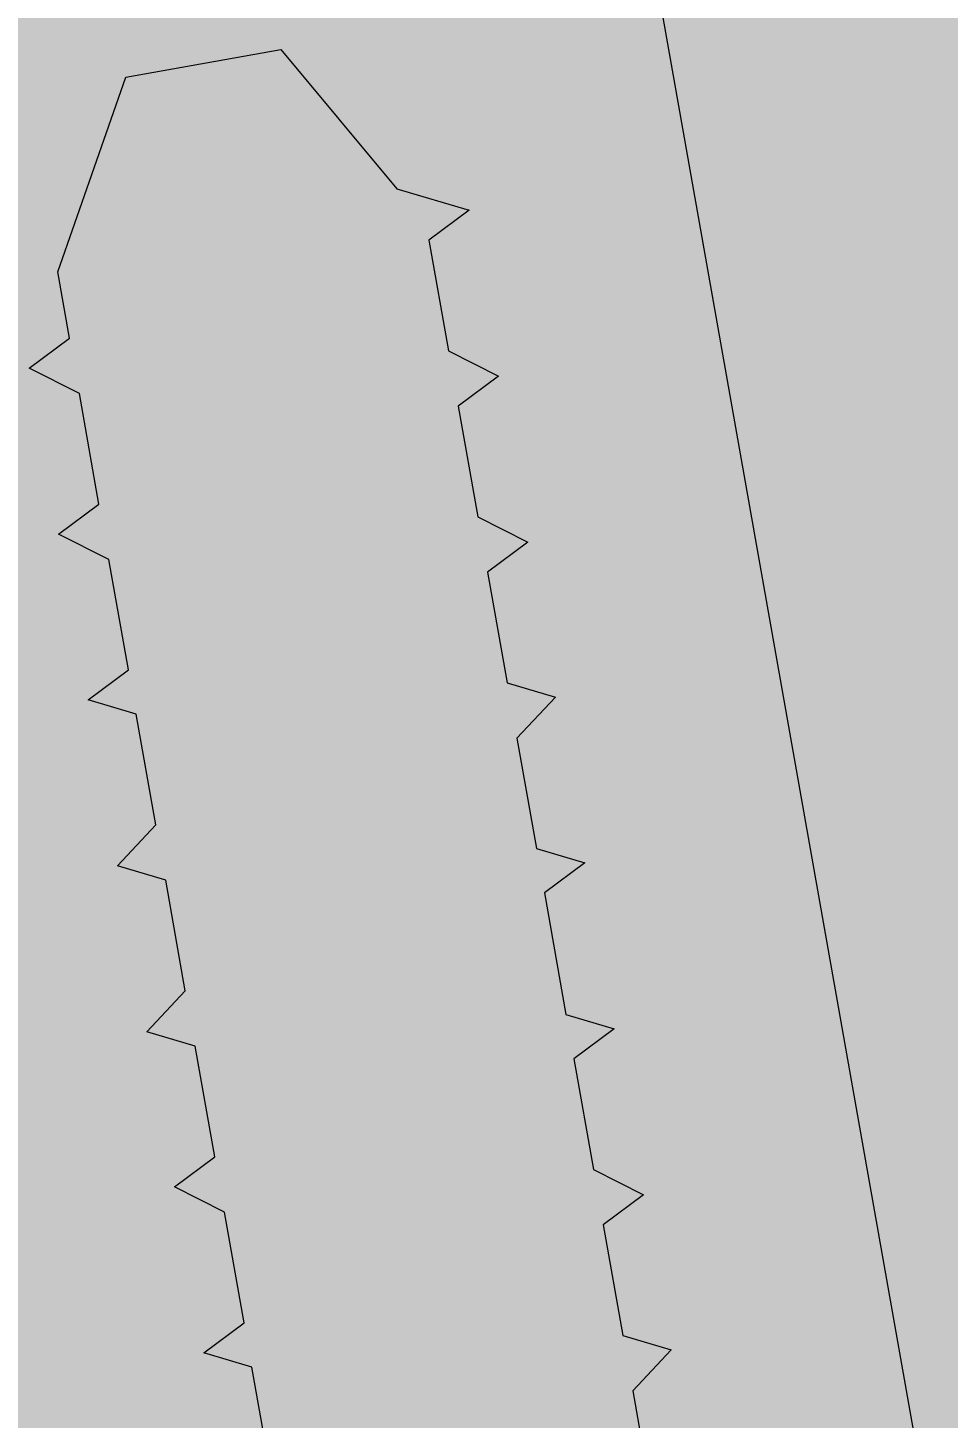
# Model space of a CAD drawing. Header units: millimetres. Extents: x 0 to 9483559, y -180456 to 305735.
# Drawn here: x 457275.34 to 457285.33, y 27034.32 to 27049.41 of the extents above; entities that cross this region are included whole.
import ezdxf
from ezdxf.enums import TextEntityAlignment as Align

# ---------------------------------------------------------------- set-up
doc = ezdxf.new("R2018")
doc.units = ezdxf.units.MM
for name, color, linetype, lineweight in [('АР_Маркер экспликации', 239, 'Continuous', 13), ('АР_Номер помещения', 250, 'Continuous', 9), ('АР_Размеры', 175, 'Continuous', 9), ('АР_Сущ Несущая стена', 250, 'Continuous', 50)]:
    doc.layers.add(name, color=color, linetype=linetype, lineweight=lineweight)
doc.layers.add('АР_Названия помещений', color=124, linetype='Continuous', lineweight=5, plot=False)
doc.layers.add('АР_Помещения_площадь', color=19, linetype='Continuous', lineweight=9, plot=False)
doc.styles.add('ISOCPEUR', font='', dxfattribs={"height": 250})
doc.styles.get("Standard").update_dxf_attribs({"font": 'GOST.TTF'})
doc.styles.get('ISOCPEUR').set_extended_font_data('ISOCPEUR', italic=True)

# ---------------------------------------------------------------- blocks, each defined once
blk = doc.blocks.new('*U333')
at = {"color": 7, "style": 'ISOCPEUR', "width": 0.7, "flags": 1}
blk.add_attdef('КАТЕГОРИЯ', (-499.166, -2092.186), '', height=250, dxfattribs=at)
at = {"layer": 'АР_Номер помещения', "color": 7, "style": 'ISOCPEUR', "width": 0.7}
blk.add_attdef('НОМЕР_ПОМЕЩЕНИЯ', text='', height=300, dxfattribs=at).set_placement((-13874.5, 6637.552), align=Align.MIDDLE_CENTER)
at = {"layer": 'АР_Помещения_площадь', "color": 7, "lineweight": 30, "width": 0.7, "flags": 104}
blk.add_attdef('ИМЯ_ПОМЕЩЕНИЯ', text='', height=100, dxfattribs=at).set_placement((157.628, 1217.141), align=Align.MIDDLE_CENTER)
at = {"layer": 'АР_Помещения_площадь', "color": 7, "style": 'ISOCPEUR', "width": 0.7}
blk.add_attdef('ПЛОЩАДЬ_ПОМЕЩЕНИЯ', text='', height=200, dxfattribs=at).set_placement((-12654.582, 407.672), align=Align.MIDDLE_RIGHT)
blk = doc.blocks.new('*U327')
at = {"color": 7, "style": 'ISOCPEUR', "width": 0.7, "flags": 1}
blk.add_attdef('КАТЕГОРИЯ', (-499.166, -2092.186), '', height=250, dxfattribs=at)
at = {"layer": 'АР_Номер помещения', "color": 7, "style": 'ISOCPEUR', "width": 0.7}
blk.add_attdef('НОМЕР_ПОМЕЩЕНИЯ', text='', height=300, dxfattribs=at).set_placement((-17424.901, 1870.773), align=Align.MIDDLE_CENTER)
at = {"layer": 'АР_Помещения_площадь', "color": 7, "lineweight": 30, "width": 0.7, "flags": 104}
blk.add_attdef('ИМЯ_ПОМЕЩЕНИЯ', text='', height=100, dxfattribs=at).set_placement((157.628, 1217.141), align=Align.MIDDLE_CENTER)
at = {"layer": 'АР_Помещения_площадь', "color": 7, "style": 'ISOCPEUR', "width": 0.7}
blk.add_attdef('ПЛОЩАДЬ_ПОМЕЩЕНИЯ', text='', height=200, dxfattribs=at).set_placement((-12452.811, 399.356), align=Align.MIDDLE_RIGHT)

msp = doc.modelspace()

# ---------------------------------------------------------------- linework, layer by layer
at = {"layer": 'АР_Размеры', "color": 5, "lineweight": 9, "ltscale": 100, "transparency": 33554687}
for points in [[(457285.169, 27032.967), (457279.977, 27062.259)], [(457285.169, 27032.967), (457279.977, 27062.259)], [(457285.169, 27032.967), (457279.977, 27062.259)], [(457285.169, 27032.967), (457279.977, 27062.259)], [(457285.169, 27032.967), (457279.977, 27062.259)], [(457285.169, 27032.967), (457279.977, 27062.259)], [(457285.169, 27032.967), (457279.977, 27062.259)], [(457285.169, 27032.967), (457279.977, 27062.259)], [(457285.169, 27032.967), (457279.977, 27062.259)], [(457285.169, 27032.967), (457279.977, 27062.259)], [(457285.169, 27032.967), (457279.977, 27062.259)], [(457285.169, 27032.967), (457279.977, 27062.259)], [(457285.169, 27032.967), (457279.977, 27062.259)], [(457285.169, 27032.967), (457279.977, 27062.259)], [(457285.169, 27032.967), (457279.977, 27062.259)], [(457285.169, 27032.967), (457279.977, 27062.259)], [(457285.169, 27032.967), (457279.977, 27062.259)], [(457285.169, 27032.967), (457279.977, 27062.259)], [(457285.169, 27032.967), (457279.977, 27062.259)], [(457285.169, 27032.967), (457279.977, 27062.259)], [(457285.169, 27032.967), (457279.977, 27062.259)], [(457285.169, 27032.967), (457279.977, 27062.259)], [(457285.169, 27032.967), (457279.977, 27062.259)], [(457285.169, 27032.967), (457279.977, 27062.259)], [(457285.169, 27032.967), (457279.977, 27062.259)], [(457285.169, 27032.967), (457279.977, 27062.259)], [(457285.169, 27032.967), (457279.977, 27062.259)], [(457285.169, 27032.967), (457279.977, 27062.259)], [(457285.169, 27032.967), (457279.977, 27062.259)], [(457285.169, 27032.967), (457279.977, 27062.259)], [(457285.169, 27032.967), (457279.977, 27062.259)], [(457285.169, 27032.967), (457279.977, 27062.259)], [(457285.169, 27032.967), (457279.977, 27062.259)], [(457285.169, 27032.967), (457279.977, 27062.259)], [(457285.169, 27032.967), (457279.977, 27062.259)], [(457285.169, 27032.967), (457279.977, 27062.259)], [(457285.169, 27032.967), (457279.977, 27062.259)], [(457285.169, 27032.967), (457279.977, 27062.259)], [(457285.169, 27032.967), (457279.977, 27062.259)], [(457285.169, 27032.967), (457279.977, 27062.259)], [(457285.169, 27032.967), (457279.977, 27062.259)], [(457285.169, 27032.967), (457279.977, 27062.259)], [(457285.169, 27032.967), (457279.977, 27062.259)], [(457277.986, 27033.675), (457277.773, 27034.875), (457277.25, 27035.03), (457277.688, 27035.356), (457277.475, 27036.556), (457276.931, 27036.831), (457277.369, 27037.156), (457277.156, 27038.357), (457276.633, 27038.512), (457277.049, 27038.957), (457276.837, 27040.158), (457276.314, 27040.313), (457276.73, 27040.758), (457276.517, 27041.958), (457275.995, 27042.113), (457276.432, 27042.439), (457276.22, 27043.639), (457275.675, 27043.914), (457276.113, 27044.239), (457275.9, 27045.44), (457275.356, 27045.715), (457275.794, 27046.04), (457275.666, 27046.76), (457276.406, 27048.873), (457278.087, 27049.171), (457279.345, 27047.66), (457280.129, 27047.428), (457279.692, 27047.102), (457279.905, 27045.902), (457280.449, 27045.627), (457280.011, 27045.302), (457280.224, 27044.101), (457280.768, 27043.826), (457280.33, 27043.501), (457280.543, 27042.3), (457281.066, 27042.145), (457280.649, 27041.7), (457280.862, 27040.5), (457281.385, 27040.345), (457280.947, 27040.019), (457281.181, 27038.699), (457281.704, 27038.544), (457281.266, 27038.219), (457281.479, 27037.018), (457282.023, 27036.743), (457281.586, 27036.418), (457281.798, 27035.217), (457282.321, 27035.062), (457281.905, 27034.617), (457282.117, 27033.417)], [(457277.986, 27033.675), (457277.773, 27034.875), (457277.25, 27035.03), (457277.688, 27035.356), (457277.475, 27036.556), (457276.931, 27036.831), (457277.369, 27037.156), (457277.156, 27038.357), (457276.633, 27038.512), (457277.049, 27038.957), (457276.837, 27040.158), (457276.314, 27040.313), (457276.73, 27040.758), (457276.517, 27041.958), (457275.995, 27042.113), (457276.432, 27042.439), (457276.22, 27043.639), (457275.675, 27043.914), (457276.113, 27044.239), (457275.9, 27045.44), (457275.356, 27045.715), (457275.794, 27046.04), (457275.666, 27046.76), (457276.406, 27048.873), (457278.087, 27049.171), (457279.345, 27047.66), (457280.129, 27047.428), (457279.692, 27047.102), (457279.905, 27045.902), (457280.449, 27045.627), (457280.011, 27045.302), (457280.224, 27044.101), (457280.768, 27043.826), (457280.33, 27043.501), (457280.543, 27042.3), (457281.066, 27042.145), (457280.649, 27041.7), (457280.862, 27040.5), (457281.385, 27040.345), (457280.947, 27040.019), (457281.181, 27038.699), (457281.704, 27038.544), (457281.266, 27038.219), (457281.479, 27037.018), (457282.023, 27036.743), (457281.586, 27036.418), (457281.798, 27035.217), (457282.321, 27035.062), (457281.905, 27034.617), (457282.117, 27033.417)], [(457277.986, 27033.675), (457277.773, 27034.875), (457277.25, 27035.03), (457277.688, 27035.356), (457277.475, 27036.556), (457276.931, 27036.831), (457277.369, 27037.156), (457277.156, 27038.357), (457276.633, 27038.512), (457277.049, 27038.957), (457276.837, 27040.158), (457276.314, 27040.313), (457276.73, 27040.758), (457276.517, 27041.958), (457275.995, 27042.113), (457276.432, 27042.439), (457276.22, 27043.639), (457275.675, 27043.914), (457276.113, 27044.239), (457275.9, 27045.44), (457275.356, 27045.715), (457275.794, 27046.04), (457275.666, 27046.76), (457276.406, 27048.873), (457278.087, 27049.171), (457279.345, 27047.66), (457280.129, 27047.428), (457279.692, 27047.102), (457279.905, 27045.902), (457280.449, 27045.627), (457280.011, 27045.302), (457280.224, 27044.101), (457280.768, 27043.826), (457280.33, 27043.501), (457280.543, 27042.3), (457281.066, 27042.145), (457280.649, 27041.7), (457280.862, 27040.5), (457281.385, 27040.345), (457280.947, 27040.019), (457281.181, 27038.699), (457281.704, 27038.544), (457281.266, 27038.219), (457281.479, 27037.018), (457282.023, 27036.743), (457281.586, 27036.418), (457281.798, 27035.217), (457282.321, 27035.062), (457281.905, 27034.617), (457282.117, 27033.417)], [(457277.986, 27033.675), (457277.773, 27034.875), (457277.25, 27035.03), (457277.688, 27035.356), (457277.475, 27036.556), (457276.931, 27036.831), (457277.369, 27037.156), (457277.156, 27038.357), (457276.633, 27038.512), (457277.049, 27038.957), (457276.837, 27040.158), (457276.314, 27040.313), (457276.73, 27040.758), (457276.517, 27041.958), (457275.995, 27042.113), (457276.432, 27042.439), (457276.22, 27043.639), (457275.675, 27043.914), (457276.113, 27044.239), (457275.9, 27045.44), (457275.356, 27045.715), (457275.794, 27046.04), (457275.666, 27046.76), (457276.406, 27048.873), (457278.087, 27049.171), (457279.345, 27047.66), (457280.129, 27047.428), (457279.692, 27047.102), (457279.905, 27045.902), (457280.449, 27045.627), (457280.011, 27045.302), (457280.224, 27044.101), (457280.768, 27043.826), (457280.33, 27043.501), (457280.543, 27042.3), (457281.066, 27042.145), (457280.649, 27041.7), (457280.862, 27040.5), (457281.385, 27040.345), (457280.947, 27040.019), (457281.181, 27038.699), (457281.704, 27038.544), (457281.266, 27038.219), (457281.479, 27037.018), (457282.023, 27036.743), (457281.586, 27036.418), (457281.798, 27035.217), (457282.321, 27035.062), (457281.905, 27034.617), (457282.117, 27033.417)], [(457277.986, 27033.675), (457277.773, 27034.875), (457277.25, 27035.03), (457277.688, 27035.356), (457277.475, 27036.556), (457276.931, 27036.831), (457277.369, 27037.156), (457277.156, 27038.357), (457276.633, 27038.512), (457277.049, 27038.957), (457276.837, 27040.158), (457276.314, 27040.313), (457276.73, 27040.758), (457276.517, 27041.958), (457275.995, 27042.113), (457276.432, 27042.439), (457276.22, 27043.639), (457275.675, 27043.914), (457276.113, 27044.239), (457275.9, 27045.44), (457275.356, 27045.715), (457275.794, 27046.04), (457275.666, 27046.76), (457276.406, 27048.873), (457278.087, 27049.171), (457279.345, 27047.66), (457280.129, 27047.428), (457279.692, 27047.102), (457279.905, 27045.902), (457280.449, 27045.627), (457280.011, 27045.302), (457280.224, 27044.101), (457280.768, 27043.826), (457280.33, 27043.501), (457280.543, 27042.3), (457281.066, 27042.145), (457280.649, 27041.7), (457280.862, 27040.5), (457281.385, 27040.345), (457280.947, 27040.019), (457281.181, 27038.699), (457281.704, 27038.544), (457281.266, 27038.219), (457281.479, 27037.018), (457282.023, 27036.743), (457281.586, 27036.418), (457281.798, 27035.217), (457282.321, 27035.062), (457281.905, 27034.617), (457282.117, 27033.417)], [(457277.986, 27033.675), (457277.773, 27034.875), (457277.25, 27035.03), (457277.688, 27035.356), (457277.475, 27036.556), (457276.931, 27036.831), (457277.369, 27037.156), (457277.156, 27038.357), (457276.633, 27038.512), (457277.049, 27038.957), (457276.837, 27040.158), (457276.314, 27040.313), (457276.73, 27040.758), (457276.517, 27041.958), (457275.995, 27042.113), (457276.432, 27042.439), (457276.22, 27043.639), (457275.675, 27043.914), (457276.113, 27044.239), (457275.9, 27045.44), (457275.356, 27045.715), (457275.794, 27046.04), (457275.666, 27046.76), (457276.406, 27048.873), (457278.087, 27049.171), (457279.345, 27047.66), (457280.129, 27047.428), (457279.692, 27047.102), (457279.905, 27045.902), (457280.449, 27045.627), (457280.011, 27045.302), (457280.224, 27044.101), (457280.768, 27043.826), (457280.33, 27043.501), (457280.543, 27042.3), (457281.066, 27042.145), (457280.649, 27041.7), (457280.862, 27040.5), (457281.385, 27040.345), (457280.947, 27040.019), (457281.181, 27038.699), (457281.704, 27038.544), (457281.266, 27038.219), (457281.479, 27037.018), (457282.023, 27036.743), (457281.586, 27036.418), (457281.798, 27035.217), (457282.321, 27035.062), (457281.905, 27034.617), (457282.117, 27033.417)], [(457277.986, 27033.675), (457277.773, 27034.875), (457277.25, 27035.03), (457277.688, 27035.356), (457277.475, 27036.556), (457276.931, 27036.831), (457277.369, 27037.156), (457277.156, 27038.357), (457276.633, 27038.512), (457277.049, 27038.957), (457276.837, 27040.158), (457276.314, 27040.313), (457276.73, 27040.758), (457276.517, 27041.958), (457275.995, 27042.113), (457276.432, 27042.439), (457276.22, 27043.639), (457275.675, 27043.914), (457276.113, 27044.239), (457275.9, 27045.44), (457275.356, 27045.715), (457275.794, 27046.04), (457275.666, 27046.76), (457276.406, 27048.873), (457278.087, 27049.171), (457279.345, 27047.66), (457280.129, 27047.428), (457279.692, 27047.102), (457279.905, 27045.902), (457280.449, 27045.627), (457280.011, 27045.302), (457280.224, 27044.101), (457280.768, 27043.826), (457280.33, 27043.501), (457280.543, 27042.3), (457281.066, 27042.145), (457280.649, 27041.7), (457280.862, 27040.5), (457281.385, 27040.345), (457280.947, 27040.019), (457281.181, 27038.699), (457281.704, 27038.544), (457281.266, 27038.219), (457281.479, 27037.018), (457282.023, 27036.743), (457281.586, 27036.418), (457281.798, 27035.217), (457282.321, 27035.062), (457281.905, 27034.617), (457282.117, 27033.417)], [(457277.986, 27033.675), (457277.773, 27034.875), (457277.25, 27035.03), (457277.688, 27035.356), (457277.475, 27036.556), (457276.931, 27036.831), (457277.369, 27037.156), (457277.156, 27038.357), (457276.633, 27038.512), (457277.049, 27038.957), (457276.837, 27040.158), (457276.314, 27040.313), (457276.73, 27040.758), (457276.517, 27041.958), (457275.995, 27042.113), (457276.432, 27042.439), (457276.22, 27043.639), (457275.675, 27043.914), (457276.113, 27044.239), (457275.9, 27045.44), (457275.356, 27045.715), (457275.794, 27046.04), (457275.666, 27046.76), (457276.406, 27048.873), (457278.087, 27049.171), (457279.345, 27047.66), (457280.129, 27047.428), (457279.692, 27047.102), (457279.905, 27045.902), (457280.449, 27045.627), (457280.011, 27045.302), (457280.224, 27044.101), (457280.768, 27043.826), (457280.33, 27043.501), (457280.543, 27042.3), (457281.066, 27042.145), (457280.649, 27041.7), (457280.862, 27040.5), (457281.385, 27040.345), (457280.947, 27040.019), (457281.181, 27038.699), (457281.704, 27038.544), (457281.266, 27038.219), (457281.479, 27037.018), (457282.023, 27036.743), (457281.586, 27036.418), (457281.798, 27035.217), (457282.321, 27035.062), (457281.905, 27034.617), (457282.117, 27033.417)], [(457277.986, 27033.675), (457277.773, 27034.875), (457277.25, 27035.03), (457277.688, 27035.356), (457277.475, 27036.556), (457276.931, 27036.831), (457277.369, 27037.156), (457277.156, 27038.357), (457276.633, 27038.512), (457277.049, 27038.957), (457276.837, 27040.158), (457276.314, 27040.313), (457276.73, 27040.758), (457276.517, 27041.958), (457275.995, 27042.113), (457276.432, 27042.439), (457276.22, 27043.639), (457275.675, 27043.914), (457276.113, 27044.239), (457275.9, 27045.44), (457275.356, 27045.715), (457275.794, 27046.04), (457275.666, 27046.76), (457276.406, 27048.873), (457278.087, 27049.171), (457279.345, 27047.66), (457280.129, 27047.428), (457279.692, 27047.102), (457279.905, 27045.902), (457280.449, 27045.627), (457280.011, 27045.302), (457280.224, 27044.101), (457280.768, 27043.826), (457280.33, 27043.501), (457280.543, 27042.3), (457281.066, 27042.145), (457280.649, 27041.7), (457280.862, 27040.5), (457281.385, 27040.345), (457280.947, 27040.019), (457281.181, 27038.699), (457281.704, 27038.544), (457281.266, 27038.219), (457281.479, 27037.018), (457282.023, 27036.743), (457281.586, 27036.418), (457281.798, 27035.217), (457282.321, 27035.062), (457281.905, 27034.617), (457282.117, 27033.417)], [(457277.986, 27033.675), (457277.773, 27034.875), (457277.25, 27035.03), (457277.688, 27035.356), (457277.475, 27036.556), (457276.931, 27036.831), (457277.369, 27037.156), (457277.156, 27038.357), (457276.633, 27038.512), (457277.049, 27038.957), (457276.837, 27040.158), (457276.314, 27040.313), (457276.73, 27040.758), (457276.517, 27041.958), (457275.995, 27042.113), (457276.432, 27042.439), (457276.22, 27043.639), (457275.675, 27043.914), (457276.113, 27044.239), (457275.9, 27045.44), (457275.356, 27045.715), (457275.794, 27046.04), (457275.666, 27046.76), (457276.406, 27048.873), (457278.087, 27049.171), (457279.345, 27047.66), (457280.129, 27047.428), (457279.692, 27047.102), (457279.905, 27045.902), (457280.449, 27045.627), (457280.011, 27045.302), (457280.224, 27044.101), (457280.768, 27043.826), (457280.33, 27043.501), (457280.543, 27042.3), (457281.066, 27042.145), (457280.649, 27041.7), (457280.862, 27040.5), (457281.385, 27040.345), (457280.947, 27040.019), (457281.181, 27038.699), (457281.704, 27038.544), (457281.266, 27038.219), (457281.479, 27037.018), (457282.023, 27036.743), (457281.586, 27036.418), (457281.798, 27035.217), (457282.321, 27035.062), (457281.905, 27034.617), (457282.117, 27033.417)], [(457277.986, 27033.675), (457277.773, 27034.875), (457277.25, 27035.03), (457277.688, 27035.356), (457277.475, 27036.556), (457276.931, 27036.831), (457277.369, 27037.156), (457277.156, 27038.357), (457276.633, 27038.512), (457277.049, 27038.957), (457276.837, 27040.158), (457276.314, 27040.313), (457276.73, 27040.758), (457276.517, 27041.958), (457275.995, 27042.113), (457276.432, 27042.439), (457276.22, 27043.639), (457275.675, 27043.914), (457276.113, 27044.239), (457275.9, 27045.44), (457275.356, 27045.715), (457275.794, 27046.04), (457275.666, 27046.76), (457276.406, 27048.873), (457278.087, 27049.171), (457279.345, 27047.66), (457280.129, 27047.428), (457279.692, 27047.102), (457279.905, 27045.902), (457280.449, 27045.627), (457280.011, 27045.302), (457280.224, 27044.101), (457280.768, 27043.826), (457280.33, 27043.501), (457280.543, 27042.3), (457281.066, 27042.145), (457280.649, 27041.7), (457280.862, 27040.5), (457281.385, 27040.345), (457280.947, 27040.019), (457281.181, 27038.699), (457281.704, 27038.544), (457281.266, 27038.219), (457281.479, 27037.018), (457282.023, 27036.743), (457281.586, 27036.418), (457281.798, 27035.217), (457282.321, 27035.062), (457281.905, 27034.617), (457282.117, 27033.417)], [(457277.986, 27033.675), (457277.773, 27034.875), (457277.25, 27035.03), (457277.688, 27035.356), (457277.475, 27036.556), (457276.931, 27036.831), (457277.369, 27037.156), (457277.156, 27038.357), (457276.633, 27038.512), (457277.049, 27038.957), (457276.837, 27040.158), (457276.314, 27040.313), (457276.73, 27040.758), (457276.517, 27041.958), (457275.995, 27042.113), (457276.432, 27042.439), (457276.22, 27043.639), (457275.675, 27043.914), (457276.113, 27044.239), (457275.9, 27045.44), (457275.356, 27045.715), (457275.794, 27046.04), (457275.666, 27046.76), (457276.406, 27048.873), (457278.087, 27049.171), (457279.345, 27047.66), (457280.129, 27047.428), (457279.692, 27047.102), (457279.905, 27045.902), (457280.449, 27045.627), (457280.011, 27045.302), (457280.224, 27044.101), (457280.768, 27043.826), (457280.33, 27043.501), (457280.543, 27042.3), (457281.066, 27042.145), (457280.649, 27041.7), (457280.862, 27040.5), (457281.385, 27040.345), (457280.947, 27040.019), (457281.181, 27038.699), (457281.704, 27038.544), (457281.266, 27038.219), (457281.479, 27037.018), (457282.023, 27036.743), (457281.586, 27036.418), (457281.798, 27035.217), (457282.321, 27035.062), (457281.905, 27034.617), (457282.117, 27033.417)], [(457277.986, 27033.675), (457277.773, 27034.875), (457277.25, 27035.03), (457277.688, 27035.356), (457277.475, 27036.556), (457276.931, 27036.831), (457277.369, 27037.156), (457277.156, 27038.357), (457276.633, 27038.512), (457277.049, 27038.957), (457276.837, 27040.158), (457276.314, 27040.313), (457276.73, 27040.758), (457276.517, 27041.958), (457275.995, 27042.113), (457276.432, 27042.439), (457276.22, 27043.639), (457275.675, 27043.914), (457276.113, 27044.239), (457275.9, 27045.44), (457275.356, 27045.715), (457275.794, 27046.04), (457275.666, 27046.76), (457276.406, 27048.873), (457278.087, 27049.171), (457279.345, 27047.66), (457280.129, 27047.428), (457279.692, 27047.102), (457279.905, 27045.902), (457280.449, 27045.627), (457280.011, 27045.302), (457280.224, 27044.101), (457280.768, 27043.826), (457280.33, 27043.501), (457280.543, 27042.3), (457281.066, 27042.145), (457280.649, 27041.7), (457280.862, 27040.5), (457281.385, 27040.345), (457280.947, 27040.019), (457281.181, 27038.699), (457281.704, 27038.544), (457281.266, 27038.219), (457281.479, 27037.018), (457282.023, 27036.743), (457281.586, 27036.418), (457281.798, 27035.217), (457282.321, 27035.062), (457281.905, 27034.617), (457282.117, 27033.417)], [(457277.986, 27033.675), (457277.773, 27034.875), (457277.25, 27035.03), (457277.688, 27035.356), (457277.475, 27036.556), (457276.931, 27036.831), (457277.369, 27037.156), (457277.156, 27038.357), (457276.633, 27038.512), (457277.049, 27038.957), (457276.837, 27040.158), (457276.314, 27040.313), (457276.73, 27040.758), (457276.517, 27041.958), (457275.995, 27042.113), (457276.432, 27042.439), (457276.22, 27043.639), (457275.675, 27043.914), (457276.113, 27044.239), (457275.9, 27045.44), (457275.356, 27045.715), (457275.794, 27046.04), (457275.666, 27046.76), (457276.406, 27048.873), (457278.087, 27049.171), (457279.345, 27047.66), (457280.129, 27047.428), (457279.692, 27047.102), (457279.905, 27045.902), (457280.449, 27045.627), (457280.011, 27045.302), (457280.224, 27044.101), (457280.768, 27043.826), (457280.33, 27043.501), (457280.543, 27042.3), (457281.066, 27042.145), (457280.649, 27041.7), (457280.862, 27040.5), (457281.385, 27040.345), (457280.947, 27040.019), (457281.181, 27038.699), (457281.704, 27038.544), (457281.266, 27038.219), (457281.479, 27037.018), (457282.023, 27036.743), (457281.586, 27036.418), (457281.798, 27035.217), (457282.321, 27035.062), (457281.905, 27034.617), (457282.117, 27033.417)], [(457277.986, 27033.675), (457277.773, 27034.875), (457277.25, 27035.03), (457277.688, 27035.356), (457277.475, 27036.556), (457276.931, 27036.831), (457277.369, 27037.156), (457277.156, 27038.357), (457276.633, 27038.512), (457277.049, 27038.957), (457276.837, 27040.158), (457276.314, 27040.313), (457276.73, 27040.758), (457276.517, 27041.958), (457275.995, 27042.113), (457276.432, 27042.439), (457276.22, 27043.639), (457275.675, 27043.914), (457276.113, 27044.239), (457275.9, 27045.44), (457275.356, 27045.715), (457275.794, 27046.04), (457275.666, 27046.76), (457276.406, 27048.873), (457278.087, 27049.171), (457279.345, 27047.66), (457280.129, 27047.428), (457279.692, 27047.102), (457279.905, 27045.902), (457280.449, 27045.627), (457280.011, 27045.302), (457280.224, 27044.101), (457280.768, 27043.826), (457280.33, 27043.501), (457280.543, 27042.3), (457281.066, 27042.145), (457280.649, 27041.7), (457280.862, 27040.5), (457281.385, 27040.345), (457280.947, 27040.019), (457281.181, 27038.699), (457281.704, 27038.544), (457281.266, 27038.219), (457281.479, 27037.018), (457282.023, 27036.743), (457281.586, 27036.418), (457281.798, 27035.217), (457282.321, 27035.062), (457281.905, 27034.617), (457282.117, 27033.417)], [(457277.986, 27033.675), (457277.773, 27034.875), (457277.25, 27035.03), (457277.688, 27035.356), (457277.475, 27036.556), (457276.931, 27036.831), (457277.369, 27037.156), (457277.156, 27038.357), (457276.633, 27038.512), (457277.049, 27038.957), (457276.837, 27040.158), (457276.314, 27040.313), (457276.73, 27040.758), (457276.517, 27041.958), (457275.995, 27042.113), (457276.432, 27042.439), (457276.22, 27043.639), (457275.675, 27043.914), (457276.113, 27044.239), (457275.9, 27045.44), (457275.356, 27045.715), (457275.794, 27046.04), (457275.666, 27046.76), (457276.406, 27048.873), (457278.087, 27049.171), (457279.345, 27047.66), (457280.129, 27047.428), (457279.692, 27047.102), (457279.905, 27045.902), (457280.449, 27045.627), (457280.011, 27045.302), (457280.224, 27044.101), (457280.768, 27043.826), (457280.33, 27043.501), (457280.543, 27042.3), (457281.066, 27042.145), (457280.649, 27041.7), (457280.862, 27040.5), (457281.385, 27040.345), (457280.947, 27040.019), (457281.181, 27038.699), (457281.704, 27038.544), (457281.266, 27038.219), (457281.479, 27037.018), (457282.023, 27036.743), (457281.586, 27036.418), (457281.798, 27035.217), (457282.321, 27035.062), (457281.905, 27034.617), (457282.117, 27033.417)], [(457277.986, 27033.675), (457277.773, 27034.875), (457277.25, 27035.03), (457277.688, 27035.356), (457277.475, 27036.556), (457276.931, 27036.831), (457277.369, 27037.156), (457277.156, 27038.357), (457276.633, 27038.512), (457277.049, 27038.957), (457276.837, 27040.158), (457276.314, 27040.313), (457276.73, 27040.758), (457276.517, 27041.958), (457275.995, 27042.113), (457276.432, 27042.439), (457276.22, 27043.639), (457275.675, 27043.914), (457276.113, 27044.239), (457275.9, 27045.44), (457275.356, 27045.715), (457275.794, 27046.04), (457275.666, 27046.76), (457276.406, 27048.873), (457278.087, 27049.171), (457279.345, 27047.66), (457280.129, 27047.428), (457279.692, 27047.102), (457279.905, 27045.902), (457280.449, 27045.627), (457280.011, 27045.302), (457280.224, 27044.101), (457280.768, 27043.826), (457280.33, 27043.501), (457280.543, 27042.3), (457281.066, 27042.145), (457280.649, 27041.7), (457280.862, 27040.5), (457281.385, 27040.345), (457280.947, 27040.019), (457281.181, 27038.699), (457281.704, 27038.544), (457281.266, 27038.219), (457281.479, 27037.018), (457282.023, 27036.743), (457281.586, 27036.418), (457281.798, 27035.217), (457282.321, 27035.062), (457281.905, 27034.617), (457282.117, 27033.417)], [(457277.986, 27033.675), (457277.773, 27034.875), (457277.25, 27035.03), (457277.688, 27035.356), (457277.475, 27036.556), (457276.931, 27036.831), (457277.369, 27037.156), (457277.156, 27038.357), (457276.633, 27038.512), (457277.049, 27038.957), (457276.837, 27040.158), (457276.314, 27040.313), (457276.73, 27040.758), (457276.517, 27041.958), (457275.995, 27042.113), (457276.432, 27042.439), (457276.22, 27043.639), (457275.675, 27043.914), (457276.113, 27044.239), (457275.9, 27045.44), (457275.356, 27045.715), (457275.794, 27046.04), (457275.666, 27046.76), (457276.406, 27048.873), (457278.087, 27049.171), (457279.345, 27047.66), (457280.129, 27047.428), (457279.692, 27047.102), (457279.905, 27045.902), (457280.449, 27045.627), (457280.011, 27045.302), (457280.224, 27044.101), (457280.768, 27043.826), (457280.33, 27043.501), (457280.543, 27042.3), (457281.066, 27042.145), (457280.649, 27041.7), (457280.862, 27040.5), (457281.385, 27040.345), (457280.947, 27040.019), (457281.181, 27038.699), (457281.704, 27038.544), (457281.266, 27038.219), (457281.479, 27037.018), (457282.023, 27036.743), (457281.586, 27036.418), (457281.798, 27035.217), (457282.321, 27035.062), (457281.905, 27034.617), (457282.117, 27033.417)], [(457277.986, 27033.675), (457277.773, 27034.875), (457277.25, 27035.03), (457277.688, 27035.356), (457277.475, 27036.556), (457276.931, 27036.831), (457277.369, 27037.156), (457277.156, 27038.357), (457276.633, 27038.512), (457277.049, 27038.957), (457276.837, 27040.158), (457276.314, 27040.313), (457276.73, 27040.758), (457276.517, 27041.958), (457275.995, 27042.113), (457276.432, 27042.439), (457276.22, 27043.639), (457275.675, 27043.914), (457276.113, 27044.239), (457275.9, 27045.44), (457275.356, 27045.715), (457275.794, 27046.04), (457275.666, 27046.76), (457276.406, 27048.873), (457278.087, 27049.171), (457279.345, 27047.66), (457280.129, 27047.428), (457279.692, 27047.102), (457279.905, 27045.902), (457280.449, 27045.627), (457280.011, 27045.302), (457280.224, 27044.101), (457280.768, 27043.826), (457280.33, 27043.501), (457280.543, 27042.3), (457281.066, 27042.145), (457280.649, 27041.7), (457280.862, 27040.5), (457281.385, 27040.345), (457280.947, 27040.019), (457281.181, 27038.699), (457281.704, 27038.544), (457281.266, 27038.219), (457281.479, 27037.018), (457282.023, 27036.743), (457281.586, 27036.418), (457281.798, 27035.217), (457282.321, 27035.062), (457281.905, 27034.617), (457282.117, 27033.417)], [(457277.986, 27033.675), (457277.773, 27034.875), (457277.25, 27035.03), (457277.688, 27035.356), (457277.475, 27036.556), (457276.931, 27036.831), (457277.369, 27037.156), (457277.156, 27038.357), (457276.633, 27038.512), (457277.049, 27038.957), (457276.837, 27040.158), (457276.314, 27040.313), (457276.73, 27040.758), (457276.517, 27041.958), (457275.995, 27042.113), (457276.432, 27042.439), (457276.22, 27043.639), (457275.675, 27043.914), (457276.113, 27044.239), (457275.9, 27045.44), (457275.356, 27045.715), (457275.794, 27046.04), (457275.666, 27046.76), (457276.406, 27048.873), (457278.087, 27049.171), (457279.345, 27047.66), (457280.129, 27047.428), (457279.692, 27047.102), (457279.905, 27045.902), (457280.449, 27045.627), (457280.011, 27045.302), (457280.224, 27044.101), (457280.768, 27043.826), (457280.33, 27043.501), (457280.543, 27042.3), (457281.066, 27042.145), (457280.649, 27041.7), (457280.862, 27040.5), (457281.385, 27040.345), (457280.947, 27040.019), (457281.181, 27038.699), (457281.704, 27038.544), (457281.266, 27038.219), (457281.479, 27037.018), (457282.023, 27036.743), (457281.586, 27036.418), (457281.798, 27035.217), (457282.321, 27035.062), (457281.905, 27034.617), (457282.117, 27033.417)], [(457277.986, 27033.675), (457277.773, 27034.875), (457277.25, 27035.03), (457277.688, 27035.356), (457277.475, 27036.556), (457276.931, 27036.831), (457277.369, 27037.156), (457277.156, 27038.357), (457276.633, 27038.512), (457277.049, 27038.957), (457276.837, 27040.158), (457276.314, 27040.313), (457276.73, 27040.758), (457276.517, 27041.958), (457275.995, 27042.113), (457276.432, 27042.439), (457276.22, 27043.639), (457275.675, 27043.914), (457276.113, 27044.239), (457275.9, 27045.44), (457275.356, 27045.715), (457275.794, 27046.04), (457275.666, 27046.76), (457276.406, 27048.873), (457278.087, 27049.171), (457279.345, 27047.66), (457280.129, 27047.428), (457279.692, 27047.102), (457279.905, 27045.902), (457280.449, 27045.627), (457280.011, 27045.302), (457280.224, 27044.101), (457280.768, 27043.826), (457280.33, 27043.501), (457280.543, 27042.3), (457281.066, 27042.145), (457280.649, 27041.7), (457280.862, 27040.5), (457281.385, 27040.345), (457280.947, 27040.019), (457281.181, 27038.699), (457281.704, 27038.544), (457281.266, 27038.219), (457281.479, 27037.018), (457282.023, 27036.743), (457281.586, 27036.418), (457281.798, 27035.217), (457282.321, 27035.062), (457281.905, 27034.617), (457282.117, 27033.417)], [(457277.986, 27033.675), (457277.773, 27034.875), (457277.25, 27035.03), (457277.688, 27035.356), (457277.475, 27036.556), (457276.931, 27036.831), (457277.369, 27037.156), (457277.156, 27038.357), (457276.633, 27038.512), (457277.049, 27038.957), (457276.837, 27040.158), (457276.314, 27040.313), (457276.73, 27040.758), (457276.517, 27041.958), (457275.995, 27042.113), (457276.432, 27042.439), (457276.22, 27043.639), (457275.675, 27043.914), (457276.113, 27044.239), (457275.9, 27045.44), (457275.356, 27045.715), (457275.794, 27046.04), (457275.666, 27046.76), (457276.406, 27048.873), (457278.087, 27049.171), (457279.345, 27047.66), (457280.129, 27047.428), (457279.692, 27047.102), (457279.905, 27045.902), (457280.449, 27045.627), (457280.011, 27045.302), (457280.224, 27044.101), (457280.768, 27043.826), (457280.33, 27043.501), (457280.543, 27042.3), (457281.066, 27042.145), (457280.649, 27041.7), (457280.862, 27040.5), (457281.385, 27040.345), (457280.947, 27040.019), (457281.181, 27038.699), (457281.704, 27038.544), (457281.266, 27038.219), (457281.479, 27037.018), (457282.023, 27036.743), (457281.586, 27036.418), (457281.798, 27035.217), (457282.321, 27035.062), (457281.905, 27034.617), (457282.117, 27033.417)], [(457277.986, 27033.675), (457277.773, 27034.875), (457277.25, 27035.03), (457277.688, 27035.356), (457277.475, 27036.556), (457276.931, 27036.831), (457277.369, 27037.156), (457277.156, 27038.357), (457276.633, 27038.512), (457277.049, 27038.957), (457276.837, 27040.158), (457276.314, 27040.313), (457276.73, 27040.758), (457276.517, 27041.958), (457275.995, 27042.113), (457276.432, 27042.439), (457276.22, 27043.639), (457275.675, 27043.914), (457276.113, 27044.239), (457275.9, 27045.44), (457275.356, 27045.715), (457275.794, 27046.04), (457275.666, 27046.76), (457276.406, 27048.873), (457278.087, 27049.171), (457279.345, 27047.66), (457280.129, 27047.428), (457279.692, 27047.102), (457279.905, 27045.902), (457280.449, 27045.627), (457280.011, 27045.302), (457280.224, 27044.101), (457280.768, 27043.826), (457280.33, 27043.501), (457280.543, 27042.3), (457281.066, 27042.145), (457280.649, 27041.7), (457280.862, 27040.5), (457281.385, 27040.345), (457280.947, 27040.019), (457281.181, 27038.699), (457281.704, 27038.544), (457281.266, 27038.219), (457281.479, 27037.018), (457282.023, 27036.743), (457281.586, 27036.418), (457281.798, 27035.217), (457282.321, 27035.062), (457281.905, 27034.617), (457282.117, 27033.417)], [(457277.986, 27033.675), (457277.773, 27034.875), (457277.25, 27035.03), (457277.688, 27035.356), (457277.475, 27036.556), (457276.931, 27036.831), (457277.369, 27037.156), (457277.156, 27038.357), (457276.633, 27038.512), (457277.049, 27038.957), (457276.837, 27040.158), (457276.314, 27040.313), (457276.73, 27040.758), (457276.517, 27041.958), (457275.995, 27042.113), (457276.432, 27042.439), (457276.22, 27043.639), (457275.675, 27043.914), (457276.113, 27044.239), (457275.9, 27045.44), (457275.356, 27045.715), (457275.794, 27046.04), (457275.666, 27046.76), (457276.406, 27048.873), (457278.087, 27049.171), (457279.345, 27047.66), (457280.129, 27047.428), (457279.692, 27047.102), (457279.905, 27045.902), (457280.449, 27045.627), (457280.011, 27045.302), (457280.224, 27044.101), (457280.768, 27043.826), (457280.33, 27043.501), (457280.543, 27042.3), (457281.066, 27042.145), (457280.649, 27041.7), (457280.862, 27040.5), (457281.385, 27040.345), (457280.947, 27040.019), (457281.181, 27038.699), (457281.704, 27038.544), (457281.266, 27038.219), (457281.479, 27037.018), (457282.023, 27036.743), (457281.586, 27036.418), (457281.798, 27035.217), (457282.321, 27035.062), (457281.905, 27034.617), (457282.117, 27033.417)], [(457277.986, 27033.675), (457277.773, 27034.875), (457277.25, 27035.03), (457277.688, 27035.356), (457277.475, 27036.556), (457276.931, 27036.831), (457277.369, 27037.156), (457277.156, 27038.357), (457276.633, 27038.512), (457277.049, 27038.957), (457276.837, 27040.158), (457276.314, 27040.313), (457276.73, 27040.758), (457276.517, 27041.958), (457275.995, 27042.113), (457276.432, 27042.439), (457276.22, 27043.639), (457275.675, 27043.914), (457276.113, 27044.239), (457275.9, 27045.44), (457275.356, 27045.715), (457275.794, 27046.04), (457275.666, 27046.76), (457276.406, 27048.873), (457278.087, 27049.171), (457279.345, 27047.66), (457280.129, 27047.428), (457279.692, 27047.102), (457279.905, 27045.902), (457280.449, 27045.627), (457280.011, 27045.302), (457280.224, 27044.101), (457280.768, 27043.826), (457280.33, 27043.501), (457280.543, 27042.3), (457281.066, 27042.145), (457280.649, 27041.7), (457280.862, 27040.5), (457281.385, 27040.345), (457280.947, 27040.019), (457281.181, 27038.699), (457281.704, 27038.544), (457281.266, 27038.219), (457281.479, 27037.018), (457282.023, 27036.743), (457281.586, 27036.418), (457281.798, 27035.217), (457282.321, 27035.062), (457281.905, 27034.617), (457282.117, 27033.417)], [(457277.986, 27033.675), (457277.773, 27034.875), (457277.25, 27035.03), (457277.688, 27035.356), (457277.475, 27036.556), (457276.931, 27036.831), (457277.369, 27037.156), (457277.156, 27038.357), (457276.633, 27038.512), (457277.049, 27038.957), (457276.837, 27040.158), (457276.314, 27040.313), (457276.73, 27040.758), (457276.517, 27041.958), (457275.995, 27042.113), (457276.432, 27042.439), (457276.22, 27043.639), (457275.675, 27043.914), (457276.113, 27044.239), (457275.9, 27045.44), (457275.356, 27045.715), (457275.794, 27046.04), (457275.666, 27046.76), (457276.406, 27048.873), (457278.087, 27049.171), (457279.345, 27047.66), (457280.129, 27047.428), (457279.692, 27047.102), (457279.905, 27045.902), (457280.449, 27045.627), (457280.011, 27045.302), (457280.224, 27044.101), (457280.768, 27043.826), (457280.33, 27043.501), (457280.543, 27042.3), (457281.066, 27042.145), (457280.649, 27041.7), (457280.862, 27040.5), (457281.385, 27040.345), (457280.947, 27040.019), (457281.181, 27038.699), (457281.704, 27038.544), (457281.266, 27038.219), (457281.479, 27037.018), (457282.023, 27036.743), (457281.586, 27036.418), (457281.798, 27035.217), (457282.321, 27035.062), (457281.905, 27034.617), (457282.117, 27033.417)], [(457277.986, 27033.675), (457277.773, 27034.875), (457277.25, 27035.03), (457277.688, 27035.356), (457277.475, 27036.556), (457276.931, 27036.831), (457277.369, 27037.156), (457277.156, 27038.357), (457276.633, 27038.512), (457277.049, 27038.957), (457276.837, 27040.158), (457276.314, 27040.313), (457276.73, 27040.758), (457276.517, 27041.958), (457275.995, 27042.113), (457276.432, 27042.439), (457276.22, 27043.639), (457275.675, 27043.914), (457276.113, 27044.239), (457275.9, 27045.44), (457275.356, 27045.715), (457275.794, 27046.04), (457275.666, 27046.76), (457276.406, 27048.873), (457278.087, 27049.171), (457279.345, 27047.66), (457280.129, 27047.428), (457279.692, 27047.102), (457279.905, 27045.902), (457280.449, 27045.627), (457280.011, 27045.302), (457280.224, 27044.101), (457280.768, 27043.826), (457280.33, 27043.501), (457280.543, 27042.3), (457281.066, 27042.145), (457280.649, 27041.7), (457280.862, 27040.5), (457281.385, 27040.345), (457280.947, 27040.019), (457281.181, 27038.699), (457281.704, 27038.544), (457281.266, 27038.219), (457281.479, 27037.018), (457282.023, 27036.743), (457281.586, 27036.418), (457281.798, 27035.217), (457282.321, 27035.062), (457281.905, 27034.617), (457282.117, 27033.417)], [(457277.986, 27033.675), (457277.773, 27034.875), (457277.25, 27035.03), (457277.688, 27035.356), (457277.475, 27036.556), (457276.931, 27036.831), (457277.369, 27037.156), (457277.156, 27038.357), (457276.633, 27038.512), (457277.049, 27038.957), (457276.837, 27040.158), (457276.314, 27040.313), (457276.73, 27040.758), (457276.517, 27041.958), (457275.995, 27042.113), (457276.432, 27042.439), (457276.22, 27043.639), (457275.675, 27043.914), (457276.113, 27044.239), (457275.9, 27045.44), (457275.356, 27045.715), (457275.794, 27046.04), (457275.666, 27046.76), (457276.406, 27048.873), (457278.087, 27049.171), (457279.345, 27047.66), (457280.129, 27047.428), (457279.692, 27047.102), (457279.905, 27045.902), (457280.449, 27045.627), (457280.011, 27045.302), (457280.224, 27044.101), (457280.768, 27043.826), (457280.33, 27043.501), (457280.543, 27042.3), (457281.066, 27042.145), (457280.649, 27041.7), (457280.862, 27040.5), (457281.385, 27040.345), (457280.947, 27040.019), (457281.181, 27038.699), (457281.704, 27038.544), (457281.266, 27038.219), (457281.479, 27037.018), (457282.023, 27036.743), (457281.586, 27036.418), (457281.798, 27035.217), (457282.321, 27035.062), (457281.905, 27034.617), (457282.117, 27033.417)], [(457277.986, 27033.675), (457277.773, 27034.875), (457277.25, 27035.03), (457277.688, 27035.356), (457277.475, 27036.556), (457276.931, 27036.831), (457277.369, 27037.156), (457277.156, 27038.357), (457276.633, 27038.512), (457277.049, 27038.957), (457276.837, 27040.158), (457276.314, 27040.313), (457276.73, 27040.758), (457276.517, 27041.958), (457275.995, 27042.113), (457276.432, 27042.439), (457276.22, 27043.639), (457275.675, 27043.914), (457276.113, 27044.239), (457275.9, 27045.44), (457275.356, 27045.715), (457275.794, 27046.04), (457275.666, 27046.76), (457276.406, 27048.873), (457278.087, 27049.171), (457279.345, 27047.66), (457280.129, 27047.428), (457279.692, 27047.102), (457279.905, 27045.902), (457280.449, 27045.627), (457280.011, 27045.302), (457280.224, 27044.101), (457280.768, 27043.826), (457280.33, 27043.501), (457280.543, 27042.3), (457281.066, 27042.145), (457280.649, 27041.7), (457280.862, 27040.5), (457281.385, 27040.345), (457280.947, 27040.019), (457281.181, 27038.699), (457281.704, 27038.544), (457281.266, 27038.219), (457281.479, 27037.018), (457282.023, 27036.743), (457281.586, 27036.418), (457281.798, 27035.217), (457282.321, 27035.062), (457281.905, 27034.617), (457282.117, 27033.417)], [(457277.986, 27033.675), (457277.773, 27034.875), (457277.25, 27035.03), (457277.688, 27035.356), (457277.475, 27036.556), (457276.931, 27036.831), (457277.369, 27037.156), (457277.156, 27038.357), (457276.633, 27038.512), (457277.049, 27038.957), (457276.837, 27040.158), (457276.314, 27040.313), (457276.73, 27040.758), (457276.517, 27041.958), (457275.995, 27042.113), (457276.432, 27042.439), (457276.22, 27043.639), (457275.675, 27043.914), (457276.113, 27044.239), (457275.9, 27045.44), (457275.356, 27045.715), (457275.794, 27046.04), (457275.666, 27046.76), (457276.406, 27048.873), (457278.087, 27049.171), (457279.345, 27047.66), (457280.129, 27047.428), (457279.692, 27047.102), (457279.905, 27045.902), (457280.449, 27045.627), (457280.011, 27045.302), (457280.224, 27044.101), (457280.768, 27043.826), (457280.33, 27043.501), (457280.543, 27042.3), (457281.066, 27042.145), (457280.649, 27041.7), (457280.862, 27040.5), (457281.385, 27040.345), (457280.947, 27040.019), (457281.181, 27038.699), (457281.704, 27038.544), (457281.266, 27038.219), (457281.479, 27037.018), (457282.023, 27036.743), (457281.586, 27036.418), (457281.798, 27035.217), (457282.321, 27035.062), (457281.905, 27034.617), (457282.117, 27033.417)], [(457277.986, 27033.675), (457277.773, 27034.875), (457277.25, 27035.03), (457277.688, 27035.356), (457277.475, 27036.556), (457276.931, 27036.831), (457277.369, 27037.156), (457277.156, 27038.357), (457276.633, 27038.512), (457277.049, 27038.957), (457276.837, 27040.158), (457276.314, 27040.313), (457276.73, 27040.758), (457276.517, 27041.958), (457275.995, 27042.113), (457276.432, 27042.439), (457276.22, 27043.639), (457275.675, 27043.914), (457276.113, 27044.239), (457275.9, 27045.44), (457275.356, 27045.715), (457275.794, 27046.04), (457275.666, 27046.76), (457276.406, 27048.873), (457278.087, 27049.171), (457279.345, 27047.66), (457280.129, 27047.428), (457279.692, 27047.102), (457279.905, 27045.902), (457280.449, 27045.627), (457280.011, 27045.302), (457280.224, 27044.101), (457280.768, 27043.826), (457280.33, 27043.501), (457280.543, 27042.3), (457281.066, 27042.145), (457280.649, 27041.7), (457280.862, 27040.5), (457281.385, 27040.345), (457280.947, 27040.019), (457281.181, 27038.699), (457281.704, 27038.544), (457281.266, 27038.219), (457281.479, 27037.018), (457282.023, 27036.743), (457281.586, 27036.418), (457281.798, 27035.217), (457282.321, 27035.062), (457281.905, 27034.617), (457282.117, 27033.417)], [(457277.986, 27033.675), (457277.773, 27034.875), (457277.25, 27035.03), (457277.688, 27035.356), (457277.475, 27036.556), (457276.931, 27036.831), (457277.369, 27037.156), (457277.156, 27038.357), (457276.633, 27038.512), (457277.049, 27038.957), (457276.837, 27040.158), (457276.314, 27040.313), (457276.73, 27040.758), (457276.517, 27041.958), (457275.995, 27042.113), (457276.432, 27042.439), (457276.22, 27043.639), (457275.675, 27043.914), (457276.113, 27044.239), (457275.9, 27045.44), (457275.356, 27045.715), (457275.794, 27046.04), (457275.666, 27046.76), (457276.406, 27048.873), (457278.087, 27049.171), (457279.345, 27047.66), (457280.129, 27047.428), (457279.692, 27047.102), (457279.905, 27045.902), (457280.449, 27045.627), (457280.011, 27045.302), (457280.224, 27044.101), (457280.768, 27043.826), (457280.33, 27043.501), (457280.543, 27042.3), (457281.066, 27042.145), (457280.649, 27041.7), (457280.862, 27040.5), (457281.385, 27040.345), (457280.947, 27040.019), (457281.181, 27038.699), (457281.704, 27038.544), (457281.266, 27038.219), (457281.479, 27037.018), (457282.023, 27036.743), (457281.586, 27036.418), (457281.798, 27035.217), (457282.321, 27035.062), (457281.905, 27034.617), (457282.117, 27033.417)], [(457277.986, 27033.675), (457277.773, 27034.875), (457277.25, 27035.03), (457277.688, 27035.356), (457277.475, 27036.556), (457276.931, 27036.831), (457277.369, 27037.156), (457277.156, 27038.357), (457276.633, 27038.512), (457277.049, 27038.957), (457276.837, 27040.158), (457276.314, 27040.313), (457276.73, 27040.758), (457276.517, 27041.958), (457275.995, 27042.113), (457276.432, 27042.439), (457276.22, 27043.639), (457275.675, 27043.914), (457276.113, 27044.239), (457275.9, 27045.44), (457275.356, 27045.715), (457275.794, 27046.04), (457275.666, 27046.76), (457276.406, 27048.873), (457278.087, 27049.171), (457279.345, 27047.66), (457280.129, 27047.428), (457279.692, 27047.102), (457279.905, 27045.902), (457280.449, 27045.627), (457280.011, 27045.302), (457280.224, 27044.101), (457280.768, 27043.826), (457280.33, 27043.501), (457280.543, 27042.3), (457281.066, 27042.145), (457280.649, 27041.7), (457280.862, 27040.5), (457281.385, 27040.345), (457280.947, 27040.019), (457281.181, 27038.699), (457281.704, 27038.544), (457281.266, 27038.219), (457281.479, 27037.018), (457282.023, 27036.743), (457281.586, 27036.418), (457281.798, 27035.217), (457282.321, 27035.062), (457281.905, 27034.617), (457282.117, 27033.417)], [(457277.986, 27033.675), (457277.773, 27034.875), (457277.25, 27035.03), (457277.688, 27035.356), (457277.475, 27036.556), (457276.931, 27036.831), (457277.369, 27037.156), (457277.156, 27038.357), (457276.633, 27038.512), (457277.049, 27038.957), (457276.837, 27040.158), (457276.314, 27040.313), (457276.73, 27040.758), (457276.517, 27041.958), (457275.995, 27042.113), (457276.432, 27042.439), (457276.22, 27043.639), (457275.675, 27043.914), (457276.113, 27044.239), (457275.9, 27045.44), (457275.356, 27045.715), (457275.794, 27046.04), (457275.666, 27046.76), (457276.406, 27048.873), (457278.087, 27049.171), (457279.345, 27047.66), (457280.129, 27047.428), (457279.692, 27047.102), (457279.905, 27045.902), (457280.449, 27045.627), (457280.011, 27045.302), (457280.224, 27044.101), (457280.768, 27043.826), (457280.33, 27043.501), (457280.543, 27042.3), (457281.066, 27042.145), (457280.649, 27041.7), (457280.862, 27040.5), (457281.385, 27040.345), (457280.947, 27040.019), (457281.181, 27038.699), (457281.704, 27038.544), (457281.266, 27038.219), (457281.479, 27037.018), (457282.023, 27036.743), (457281.586, 27036.418), (457281.798, 27035.217), (457282.321, 27035.062), (457281.905, 27034.617), (457282.117, 27033.417)], [(457277.986, 27033.675), (457277.773, 27034.875), (457277.25, 27035.03), (457277.688, 27035.356), (457277.475, 27036.556), (457276.931, 27036.831), (457277.369, 27037.156), (457277.156, 27038.357), (457276.633, 27038.512), (457277.049, 27038.957), (457276.837, 27040.158), (457276.314, 27040.313), (457276.73, 27040.758), (457276.517, 27041.958), (457275.995, 27042.113), (457276.432, 27042.439), (457276.22, 27043.639), (457275.675, 27043.914), (457276.113, 27044.239), (457275.9, 27045.44), (457275.356, 27045.715), (457275.794, 27046.04), (457275.666, 27046.76), (457276.406, 27048.873), (457278.087, 27049.171), (457279.345, 27047.66), (457280.129, 27047.428), (457279.692, 27047.102), (457279.905, 27045.902), (457280.449, 27045.627), (457280.011, 27045.302), (457280.224, 27044.101), (457280.768, 27043.826), (457280.33, 27043.501), (457280.543, 27042.3), (457281.066, 27042.145), (457280.649, 27041.7), (457280.862, 27040.5), (457281.385, 27040.345), (457280.947, 27040.019), (457281.181, 27038.699), (457281.704, 27038.544), (457281.266, 27038.219), (457281.479, 27037.018), (457282.023, 27036.743), (457281.586, 27036.418), (457281.798, 27035.217), (457282.321, 27035.062), (457281.905, 27034.617), (457282.117, 27033.417)], [(457277.986, 27033.675), (457277.773, 27034.875), (457277.25, 27035.03), (457277.688, 27035.356), (457277.475, 27036.556), (457276.931, 27036.831), (457277.369, 27037.156), (457277.156, 27038.357), (457276.633, 27038.512), (457277.049, 27038.957), (457276.837, 27040.158), (457276.314, 27040.313), (457276.73, 27040.758), (457276.517, 27041.958), (457275.995, 27042.113), (457276.432, 27042.439), (457276.22, 27043.639), (457275.675, 27043.914), (457276.113, 27044.239), (457275.9, 27045.44), (457275.356, 27045.715), (457275.794, 27046.04), (457275.666, 27046.76), (457276.406, 27048.873), (457278.087, 27049.171), (457279.345, 27047.66), (457280.129, 27047.428), (457279.692, 27047.102), (457279.905, 27045.902), (457280.449, 27045.627), (457280.011, 27045.302), (457280.224, 27044.101), (457280.768, 27043.826), (457280.33, 27043.501), (457280.543, 27042.3), (457281.066, 27042.145), (457280.649, 27041.7), (457280.862, 27040.5), (457281.385, 27040.345), (457280.947, 27040.019), (457281.181, 27038.699), (457281.704, 27038.544), (457281.266, 27038.219), (457281.479, 27037.018), (457282.023, 27036.743), (457281.586, 27036.418), (457281.798, 27035.217), (457282.321, 27035.062), (457281.905, 27034.617), (457282.117, 27033.417)], [(457277.986, 27033.675), (457277.773, 27034.875), (457277.25, 27035.03), (457277.688, 27035.356), (457277.475, 27036.556), (457276.931, 27036.831), (457277.369, 27037.156), (457277.156, 27038.357), (457276.633, 27038.512), (457277.049, 27038.957), (457276.837, 27040.158), (457276.314, 27040.313), (457276.73, 27040.758), (457276.517, 27041.958), (457275.995, 27042.113), (457276.432, 27042.439), (457276.22, 27043.639), (457275.675, 27043.914), (457276.113, 27044.239), (457275.9, 27045.44), (457275.356, 27045.715), (457275.794, 27046.04), (457275.666, 27046.76), (457276.406, 27048.873), (457278.087, 27049.171), (457279.345, 27047.66), (457280.129, 27047.428), (457279.692, 27047.102), (457279.905, 27045.902), (457280.449, 27045.627), (457280.011, 27045.302), (457280.224, 27044.101), (457280.768, 27043.826), (457280.33, 27043.501), (457280.543, 27042.3), (457281.066, 27042.145), (457280.649, 27041.7), (457280.862, 27040.5), (457281.385, 27040.345), (457280.947, 27040.019), (457281.181, 27038.699), (457281.704, 27038.544), (457281.266, 27038.219), (457281.479, 27037.018), (457282.023, 27036.743), (457281.586, 27036.418), (457281.798, 27035.217), (457282.321, 27035.062), (457281.905, 27034.617), (457282.117, 27033.417)], [(457277.986, 27033.675), (457277.773, 27034.875), (457277.25, 27035.03), (457277.688, 27035.356), (457277.475, 27036.556), (457276.931, 27036.831), (457277.369, 27037.156), (457277.156, 27038.357), (457276.633, 27038.512), (457277.049, 27038.957), (457276.837, 27040.158), (457276.314, 27040.313), (457276.73, 27040.758), (457276.517, 27041.958), (457275.995, 27042.113), (457276.432, 27042.439), (457276.22, 27043.639), (457275.675, 27043.914), (457276.113, 27044.239), (457275.9, 27045.44), (457275.356, 27045.715), (457275.794, 27046.04), (457275.666, 27046.76), (457276.406, 27048.873), (457278.087, 27049.171), (457279.345, 27047.66), (457280.129, 27047.428), (457279.692, 27047.102), (457279.905, 27045.902), (457280.449, 27045.627), (457280.011, 27045.302), (457280.224, 27044.101), (457280.768, 27043.826), (457280.33, 27043.501), (457280.543, 27042.3), (457281.066, 27042.145), (457280.649, 27041.7), (457280.862, 27040.5), (457281.385, 27040.345), (457280.947, 27040.019), (457281.181, 27038.699), (457281.704, 27038.544), (457281.266, 27038.219), (457281.479, 27037.018), (457282.023, 27036.743), (457281.586, 27036.418), (457281.798, 27035.217), (457282.321, 27035.062), (457281.905, 27034.617), (457282.117, 27033.417)], [(457277.986, 27033.675), (457277.773, 27034.875), (457277.25, 27035.03), (457277.688, 27035.356), (457277.475, 27036.556), (457276.931, 27036.831), (457277.369, 27037.156), (457277.156, 27038.357), (457276.633, 27038.512), (457277.049, 27038.957), (457276.837, 27040.158), (457276.314, 27040.313), (457276.73, 27040.758), (457276.517, 27041.958), (457275.995, 27042.113), (457276.432, 27042.439), (457276.22, 27043.639), (457275.675, 27043.914), (457276.113, 27044.239), (457275.9, 27045.44), (457275.356, 27045.715), (457275.794, 27046.04), (457275.666, 27046.76), (457276.406, 27048.873), (457278.087, 27049.171), (457279.345, 27047.66), (457280.129, 27047.428), (457279.692, 27047.102), (457279.905, 27045.902), (457280.449, 27045.627), (457280.011, 27045.302), (457280.224, 27044.101), (457280.768, 27043.826), (457280.33, 27043.501), (457280.543, 27042.3), (457281.066, 27042.145), (457280.649, 27041.7), (457280.862, 27040.5), (457281.385, 27040.345), (457280.947, 27040.019), (457281.181, 27038.699), (457281.704, 27038.544), (457281.266, 27038.219), (457281.479, 27037.018), (457282.023, 27036.743), (457281.586, 27036.418), (457281.798, 27035.217), (457282.321, 27035.062), (457281.905, 27034.617), (457282.117, 27033.417)], [(457277.986, 27033.675), (457277.773, 27034.875), (457277.25, 27035.03), (457277.688, 27035.356), (457277.475, 27036.556), (457276.931, 27036.831), (457277.369, 27037.156), (457277.156, 27038.357), (457276.633, 27038.512), (457277.049, 27038.957), (457276.837, 27040.158), (457276.314, 27040.313), (457276.73, 27040.758), (457276.517, 27041.958), (457275.995, 27042.113), (457276.432, 27042.439), (457276.22, 27043.639), (457275.675, 27043.914), (457276.113, 27044.239), (457275.9, 27045.44), (457275.356, 27045.715), (457275.794, 27046.04), (457275.666, 27046.76), (457276.406, 27048.873), (457278.087, 27049.171), (457279.345, 27047.66), (457280.129, 27047.428), (457279.692, 27047.102), (457279.905, 27045.902), (457280.449, 27045.627), (457280.011, 27045.302), (457280.224, 27044.101), (457280.768, 27043.826), (457280.33, 27043.501), (457280.543, 27042.3), (457281.066, 27042.145), (457280.649, 27041.7), (457280.862, 27040.5), (457281.385, 27040.345), (457280.947, 27040.019), (457281.181, 27038.699), (457281.704, 27038.544), (457281.266, 27038.219), (457281.479, 27037.018), (457282.023, 27036.743), (457281.586, 27036.418), (457281.798, 27035.217), (457282.321, 27035.062), (457281.905, 27034.617), (457282.117, 27033.417)], [(457277.986, 27033.675), (457277.773, 27034.875), (457277.25, 27035.03), (457277.688, 27035.356), (457277.475, 27036.556), (457276.931, 27036.831), (457277.369, 27037.156), (457277.156, 27038.357), (457276.633, 27038.512), (457277.049, 27038.957), (457276.837, 27040.158), (457276.314, 27040.313), (457276.73, 27040.758), (457276.517, 27041.958), (457275.995, 27042.113), (457276.432, 27042.439), (457276.22, 27043.639), (457275.675, 27043.914), (457276.113, 27044.239), (457275.9, 27045.44), (457275.356, 27045.715), (457275.794, 27046.04), (457275.666, 27046.76), (457276.406, 27048.873), (457278.087, 27049.171), (457279.345, 27047.66), (457280.129, 27047.428), (457279.692, 27047.102), (457279.905, 27045.902), (457280.449, 27045.627), (457280.011, 27045.302), (457280.224, 27044.101), (457280.768, 27043.826), (457280.33, 27043.501), (457280.543, 27042.3), (457281.066, 27042.145), (457280.649, 27041.7), (457280.862, 27040.5), (457281.385, 27040.345), (457280.947, 27040.019), (457281.181, 27038.699), (457281.704, 27038.544), (457281.266, 27038.219), (457281.479, 27037.018), (457282.023, 27036.743), (457281.586, 27036.418), (457281.798, 27035.217), (457282.321, 27035.062), (457281.905, 27034.617), (457282.117, 27033.417)], [(457277.986, 27033.675), (457277.773, 27034.875), (457277.25, 27035.03), (457277.688, 27035.356), (457277.475, 27036.556), (457276.931, 27036.831), (457277.369, 27037.156), (457277.156, 27038.357), (457276.633, 27038.512), (457277.049, 27038.957), (457276.837, 27040.158), (457276.314, 27040.313), (457276.73, 27040.758), (457276.517, 27041.958), (457275.995, 27042.113), (457276.432, 27042.439), (457276.22, 27043.639), (457275.675, 27043.914), (457276.113, 27044.239), (457275.9, 27045.44), (457275.356, 27045.715), (457275.794, 27046.04), (457275.666, 27046.76), (457276.406, 27048.873), (457278.087, 27049.171), (457279.345, 27047.66), (457280.129, 27047.428), (457279.692, 27047.102), (457279.905, 27045.902), (457280.449, 27045.627), (457280.011, 27045.302), (457280.224, 27044.101), (457280.768, 27043.826), (457280.33, 27043.501), (457280.543, 27042.3), (457281.066, 27042.145), (457280.649, 27041.7), (457280.862, 27040.5), (457281.385, 27040.345), (457280.947, 27040.019), (457281.181, 27038.699), (457281.704, 27038.544), (457281.266, 27038.219), (457281.479, 27037.018), (457282.023, 27036.743), (457281.586, 27036.418), (457281.798, 27035.217), (457282.321, 27035.062), (457281.905, 27034.617), (457282.117, 27033.417)], [(457277.986, 27033.675), (457277.773, 27034.875), (457277.25, 27035.03), (457277.688, 27035.356), (457277.475, 27036.556), (457276.931, 27036.831), (457277.369, 27037.156), (457277.156, 27038.357), (457276.633, 27038.512), (457277.049, 27038.957), (457276.837, 27040.158), (457276.314, 27040.313), (457276.73, 27040.758), (457276.517, 27041.958), (457275.995, 27042.113), (457276.432, 27042.439), (457276.22, 27043.639), (457275.675, 27043.914), (457276.113, 27044.239), (457275.9, 27045.44), (457275.356, 27045.715), (457275.794, 27046.04), (457275.666, 27046.76), (457276.406, 27048.873), (457278.087, 27049.171), (457279.345, 27047.66), (457280.129, 27047.428), (457279.692, 27047.102), (457279.905, 27045.902), (457280.449, 27045.627), (457280.011, 27045.302), (457280.224, 27044.101), (457280.768, 27043.826), (457280.33, 27043.501), (457280.543, 27042.3), (457281.066, 27042.145), (457280.649, 27041.7), (457280.862, 27040.5), (457281.385, 27040.345), (457280.947, 27040.019), (457281.181, 27038.699), (457281.704, 27038.544), (457281.266, 27038.219), (457281.479, 27037.018), (457282.023, 27036.743), (457281.586, 27036.418), (457281.798, 27035.217), (457282.321, 27035.062), (457281.905, 27034.617), (457282.117, 27033.417)]]:
    msp.add_lwpolyline(points, dxfattribs=at)
at = {"layer": 'АР_Сущ Несущая стена', "lineweight": 9, "ltscale": 100}
msp.add_arc((456726.483, 36563.069), 9778.655, 272.592548, 356.6353914, dxfattribs=at)

# ---------------------------------------------------------------- block references
at = {"layer": 'АР_Маркер экспликации', "lineweight": 9}
ref = msp.add_blockref('*U333', (453732.882, 27950.884), dxfattribs=at)
lines = msp.add_mtext('\\W0.8000;Кабинет материальной технологии тип 2', dxfattribs={"layer": 'АР_Названия помещений', "insert": (439898.628, 32758.625), "char_height": 4891.95552, "width": 926.93997, "attachment_point": 1})
ref.add_attrib('ИМЯ_ПОМЕЩЕНИЯ', '', (439898.628, 32758.625), dxfattribs={"flags": 104}).embed_mtext(lines)
ref = msp.add_blockref('*U327', (465688.379, 27526.312), dxfattribs=at)
lines = msp.add_mtext('\\W0.8000;Артистическая', dxfattribs={"layer": 'АР_Названия помещений', "insert": (450770.136, 28095.645), "char_height": 1576.78221, "width": 926.93997, "attachment_point": 1})
ref.add_attrib('ИМЯ_ПОМЕЩЕНИЯ', '', (450770.136, 28095.645), dxfattribs={"flags": 104}).embed_mtext(lines)

doc.saveas('drawing.dxf')
